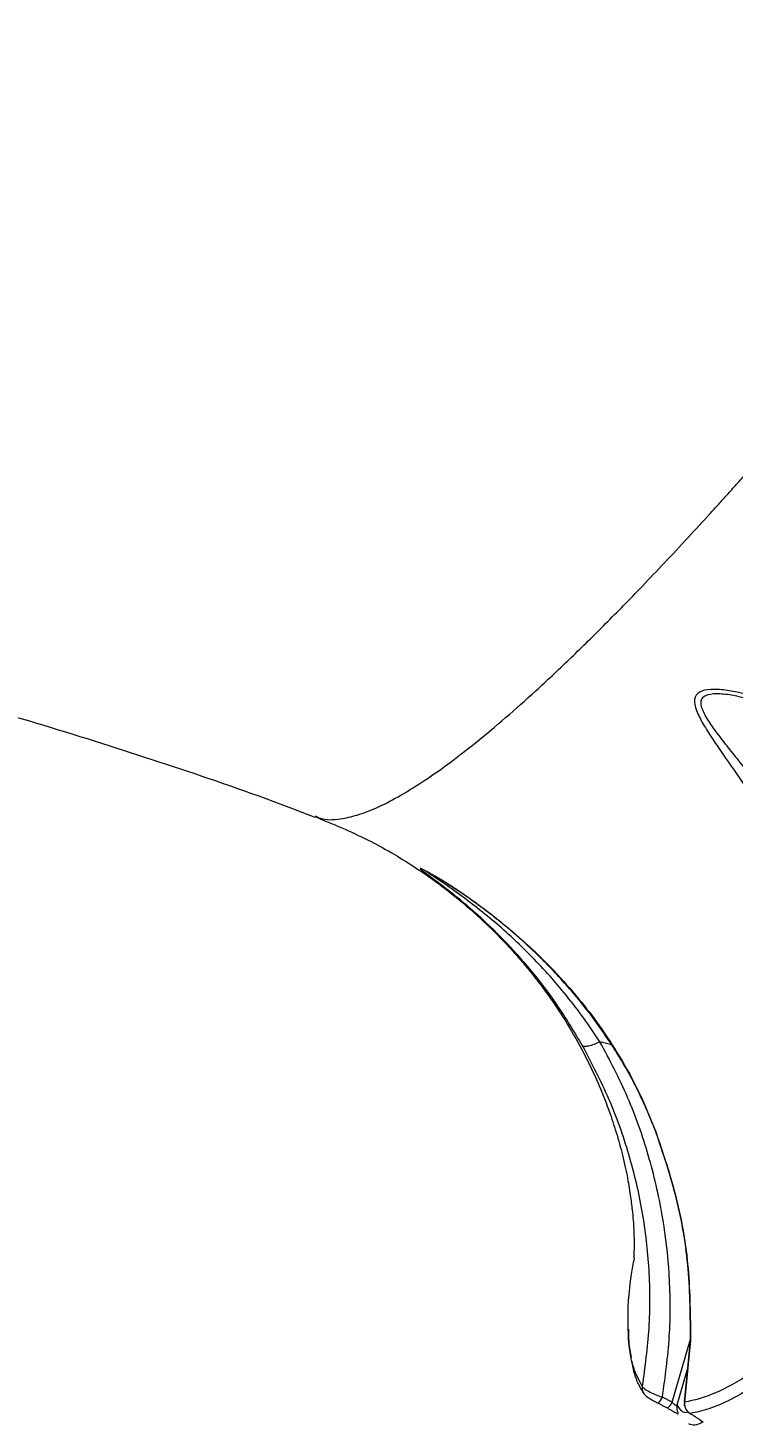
# Model space of a CAD drawing. Header units: millimetres. Extents: x -5609 to 5139, y -3980 to 3221.
# Drawn here: x 1406.3 to 1471.6, y -238.5 to -109.2 of the extents above; entities that cross this region are included whole.
import ezdxf

# ---------------------------------------------------------------- set-up
doc = ezdxf.new("R2010")
doc.units = ezdxf.units.MM
for name, color, linetype in [('DIKOM_ОБЪЕКТ', 7, 'Continuous'), ('DIKOM_РАЗМЕР_ЗОНА', 7, 'Continuous'), ('DIKOM_РАЗМЕР_ОБЪЕКТА', 7, 'Continuous')]:
    doc.layers.add(name, color=color, linetype=linetype)
doc.styles.add('style1', font='arial.ttf', dxfattribs={"width": 0.8})
doc.dimstyles.new('1-50', dxfattribs={"dimtxt": 300, "dimasz": 200, "dimexe": 100, "dimexo": 0, "dimgap": 100, "dimtad": 1, "dimtxsty": 'style1', "dimcen": 200, "dimclrd": 7, "dimclre": 7, "dimclrt": 7, "dimadec": 1, "dimazin": 2, "dimtfac": 1, "dimtmove": 0, "dimatfit": 2, "dimfxl": 0, "dimlwd": 25, "dimlwe": 18, "dimarcsym": 0})

# ---------------------------------------------------------------- blocks, each defined once
blk = doc.blocks.new('A$Cc336a1e3')
at = {"color": 8, "linetype": 'Continuous', "lineweight": 15}
for p, q in [((4280.52, 1069.44), (4279.42, 1069.74)), ((4286.1, 1036.34), (4287.79, 1042.18)), ((4287.27, 1036.33), (4287.25, 1036.34)), ((4288.25, 1034.98), (4288.18, 1035.05))]:
    blk.add_line(p, q, dxfattribs=at)
at = {"color": 7, "linetype": 'Continuous', "lineweight": 15}
for p, q in [((4287.8, 1042.06), (4287.2, 1036.03)), ((4287.25, 1036.34), (4287.8, 1042.06)), ((4286.57, 1036.11), (4287.53, 1039.41)), ((4283.47, 1037.16), (4283.5, 1037.1)), ((4283.74, 1036.86), (4283.85, 1036.8)), ((4286.1, 1036.34), (4285.2, 1036.82)), ((4285.66, 1035.79), (4284.77, 1036.26))]:
    blk.add_line(p, q, dxfattribs=at)
at = {"color": 7, "linetype": 'Continuous', "lineweight": 15, "flags": 128}
blk.add_lwpolyline([(4284.8, 1036.26), (4284.79, 1036.26), (4284.77, 1036.26)], dxfattribs=at)
at = {"color": 8, "linetype": 'Continuous', "lineweight": 15}
for centre, radius, start, end in [((4284.31, 1037.68), 0.991, 171.4319, 211.5556), ((4283.7, 1037.49), 1.65, 311.635, 335.7585), ((4287.53, 1035.84), 0.996, 164.5696, 208.0799)]:
    blk.add_arc(centre, radius, start, end, dxfattribs=at)
at = {"color": 7, "linetype": 'Continuous', "lineweight": 15}
for centre, radius, start, end in [((4284.98, 1036.77), 1.19, 304.7916, 338.9797), ((4288.24, 1036.19), 1, 171.7365, 241.817)]:
    blk.add_arc(centre, radius, start, end, dxfattribs=at)
for points, knots in [([(4108, 1230.36), (4109.99, 1230.35), (4113.65, 1230.33), (4118.63, 1230.25), (4122.63, 1230.15), (4125.89, 1230.06), (4131.62, 1229.86), (4143.18, 1229.32), (4159.88, 1228.09), (4178.84, 1226.06), (4198.15, 1223.38), (4218.5, 1219.85), (4239.83, 1215.32), (4262.91, 1209.53), (4287.61, 1202.21), (4313.8, 1193.08), (4336.6, 1183.9), (4356.15, 1175.12), (4368.71, 1169), (4377.25, 1164.62), (4381.75, 1162.27), (4385.7, 1160.15), (4389.54, 1158.07), (4393.76, 1155.73), (4399.08, 1152.73), (4402.96, 1150.46), (4405.08, 1149.22)], [0, 0, 0, 0, 0.019189, 0.035164, 0.047916, 0.057574, 0.066534, 0.103041, 0.168836, 0.227582, 0.286329, 0.356264, 0.426199, 0.496133, 0.585138, 0.674143, 0.763147, 0.821893, 0.880639, 0.897872, 0.914473, 0.929662, 0.941081, 0.95662, 0.976265, 1, 1, 1, 1]), ([(4180.28, 1110.41), (4181.92, 1110.13), (4187.23, 1109.21), (4196.17, 1107.34), (4207.06, 1104.83), (4217.88, 1102.01), (4228.62, 1098.9), (4239.26, 1095.5), (4247.4, 1092.71), (4251.95, 1090.97), (4253.02, 1090.56)], [0, 0, 0, 0, 0.065968, 0.213833, 0.36175, 0.509721, 0.657754, 0.805858, 0.954037, 1, 1, 1, 1]), ([(4315.36, 1077.6), (4315.1, 1078.99), (4314.57, 1081.75), (4313.04, 1085.57), (4311.07, 1089), (4308.73, 1092.02), (4306.11, 1094.65), (4303.28, 1096.92), (4300.28, 1098.85), (4297.18, 1100.44), (4294.03, 1101.66), (4291.45, 1102.31), (4289.63, 1102.43), (4288.55, 1102.21), (4288.06, 1101.53), (4288.29, 1100.45), (4288.94, 1099.19), (4290.09, 1097.38), (4291.8, 1094.94), (4293.96, 1091.81), (4295.38, 1089.56), (4296.09, 1088.44)], [0, 0, 0, 0, 0.061879, 0.123712, 0.185304, 0.247289, 0.30899, 0.371186, 0.433624, 0.496017, 0.558969, 0.622457, 0.654396, 0.686594, 0.718776, 0.750805, 0.782582, 0.813975, 0.876398, 0.938125, 1, 1, 1, 1]), ([(4253.02, 1090.6), (4254.68, 1089.91), (4257.83, 1088.62), (4262.04, 1086.15), (4265.51, 1083.66), (4268.24, 1081.33), (4270.28, 1079.31), (4271.73, 1077.72), (4272.8, 1076.45), (4274.02, 1074.91), (4275.46, 1072.9), (4277.05, 1070.34), (4278.39, 1067.8), (4279.44, 1065.48), (4280.24, 1063.44), (4280.89, 1061.48), (4281.48, 1059.41), (4281.93, 1057.38), (4282.23, 1055.59), (4282.4, 1054.19), (4282.5, 1053.16), (4282.54, 1052.41), (4282.56, 1051.84), (4282.58, 1051.37), (4282.58, 1050.91), (4282.57, 1050.52), (4282.56, 1050.13), (4282.55, 1049.83), (4282.55, 1049.67), (4282.55, 1049.69), (4282.55, 1049.7)], [0, 0, 0, 0, 0.06054, 0.11462, 0.161647, 0.201461, 0.233336, 0.257073, 0.273918, 0.290825, 0.32712, 0.36515, 0.405686, 0.439739, 0.468889, 0.502223, 0.541302, 0.584652, 0.623683, 0.657125, 0.685999, 0.715595, 0.734878, 0.75476, 0.77747, 0.809911, 0.852625, 0.90567, 0.969116, 1, 1, 1, 1]), ([(4284.57, 1061.46), (4284.02, 1062.79), (4282.91, 1065.45), (4280.78, 1069.14), (4278.41, 1072.54), (4275.81, 1075.63), (4273.05, 1078.42), (4270.18, 1080.91), (4267.28, 1083.09), (4264.94, 1084.61), (4263.42, 1085.5), (4262.7, 1085.86), (4262.79, 1085.73), (4263.63, 1085.12), (4264.96, 1084.13), (4266.59, 1082.83), (4268.56, 1081.11), (4270.83, 1078.89), (4273.3, 1076.06), (4275.66, 1072.92), (4277.07, 1070.57), (4277.78, 1069.39)], [0, 0, 0, 0, 0.061813, 0.123234, 0.185109, 0.24696, 0.308668, 0.370881, 0.433711, 0.496692, 0.528516, 0.560944, 0.593292, 0.62553, 0.667936, 0.709985, 0.75158, 0.813903, 0.876202, 0.937977, 1, 1, 1, 1]), ([(4264.3, 1085.02), (4264.58, 1084.86), (4265.2, 1084.49), (4266.37, 1083.72), (4267.65, 1082.82), (4268.92, 1081.88), (4270.22, 1080.86), (4271.63, 1079.7), (4273.29, 1078.21), (4275.31, 1076.2), (4277.39, 1073.85), (4279.42, 1071.21), (4281.3, 1068.32), (4283.11, 1065.07), (4284.07, 1062.66), (4284.55, 1061.47)], [0, 0, 0, 0, 0.048504, 0.107662, 0.16123, 0.222728, 0.272864, 0.326529, 0.39746, 0.485568, 0.591102, 0.682205, 0.782364, 0.891752, 1, 1, 1, 1]), ([(4279.42, 1069.74), (4279.23, 1069.65), (4278.84, 1069.47), (4278.5, 1069.37), (4278.32, 1069.33), (4278.24, 1069.32), (4278.09, 1069.3), (4277.89, 1069.3), (4277.82, 1069.36), (4277.78, 1069.39)], [0, 0, 0, 0, 0.237885, 0.498965, 0.503261, 0.538789, 0.638437, 0.795273, 1, 1, 1, 1]), ([(4277.78, 1069.39), (4278.63, 1067.76), (4280.34, 1064.51), (4282.16, 1059.33), (4283.41, 1054.02), (4284.02, 1048.62), (4284.06, 1043.19), (4283.57, 1039.62), (4283.33, 1037.83)], [0, 0, 0, 0, 0.166817, 0.332821, 0.500027, 0.666976, 0.833001, 1, 1, 1, 1]), ([(4279.42, 1069.74), (4279.42, 1069.74), (4279.42, 1069.74), (4279.42, 1069.74), (4279.42, 1069.74), (4279.42, 1069.74)], [0, 0, 0, 0, 0.228028, 0.468271, 1, 1, 1, 1]), ([(4285.2, 1036.82), (4285.46, 1038.68), (4285.97, 1042.41), (4285.93, 1048.07), (4285.29, 1053.7), (4283.99, 1059.24), (4282.1, 1064.64), (4280.32, 1068.04), (4279.42, 1069.74)], [0, 0, 0, 0, 0.166914, 0.332967, 0.499788, 0.667004, 0.833165, 1, 1, 1, 1]), ([(4284.52, 1061.59), (4285.23, 1059.49), (4286.65, 1055.31), (4287.75, 1048.72), (4287.78, 1044.29), (4287.8, 1042.06)], [0, 0, 0, 0, 0.332823, 0.665327, 1, 1, 1, 1]), ([(4287.8, 1042.06), (4287.78, 1044.27), (4287.76, 1048.67), (4286.67, 1055.22), (4285.27, 1059.38), (4284.57, 1061.46)], [0, 0, 0, 0, 0.334674, 0.66721, 1, 1, 1, 1]), ([(4283.33, 1037.83), (4282.95, 1038.54), (4282.2, 1039.97), (4281.95, 1043.57), (4282.07, 1046.8), (4282.51, 1049.2), (4282.61, 1049.7)], [0, 0, 0, 0, 0.306965, 0.612999, 0.919034, 1, 1, 1, 1]), ([(4301.75, 1045.62), (4300.22, 1044.28), (4297.16, 1041.61), (4293.29, 1038.86), (4289.9, 1036.96), (4288.13, 1036.54), (4287.25, 1036.34)], [0, 0, 0, 0, 0.250341, 0.499995, 0.749651, 1, 1, 1, 1]), ([(4302.28, 1044.6), (4301.21, 1043.65), (4299.11, 1041.79), (4296.34, 1039.62), (4293.8, 1037.86), (4291.52, 1036.55), (4289.47, 1035.65), (4288.33, 1035.42), (4287.77, 1035.31)], [0, 0, 0, 0, 0.173341, 0.340008, 0.5, 0.671099, 0.837767, 1, 1, 1, 1]), ([(4282.07, 1043.12), (4282.06, 1042.72), (4282.05, 1041.7), (4282.22, 1040.95), (4282.32, 1040.49)], [0, 0, 0, 0, 0.385548, 1, 1, 1, 1]), ([(4282.38, 1040.14), (4282.42, 1039.81), (4282.47, 1039.35), (4282.63, 1038.88), (4282.73, 1038.58), (4282.84, 1038.3), (4282.99, 1037.98), (4283.19, 1037.58), (4283.36, 1037.32), (4283.46, 1037.16)], [0, 0, 0, 0, 0.258951, 0.358719, 0.457577, 0.553898, 0.655973, 0.802962, 1, 1, 1, 1]), ([(4283.33, 1037.83), (4283.37, 1037.76), (4283.44, 1037.64), (4283.88, 1037.37), (4284.5, 1037.07), (4284.97, 1036.9), (4285.2, 1036.82)], [0, 0, 0, 0, 0.250454, 0.503311, 0.754229, 1, 1, 1, 1]), ([(4283.5, 1037.1), (4283.55, 1037.05), (4283.66, 1036.93), (4283.94, 1036.74), (4284.33, 1036.51), (4284.64, 1036.34), (4284.8, 1036.26)], [0, 0, 0, 0, 0.234139, 0.475631, 0.728806, 1, 1, 1, 1]), ([(4285.69, 1035.78), (4285.78, 1035.73), (4285.96, 1035.63), (4286.22, 1035.49), (4286.43, 1035.38), (4286.58, 1035.3), (4286.67, 1035.25), (4286.69, 1035.26), (4286.7, 1035.26)], [0, 0, 0, 0, 0.200184, 0.388635, 0.564039, 0.72586, 0.875695, 1, 1, 1, 1]), ([(4286.1, 1036.34), (4286.12, 1036.31), (4286.17, 1036.26), (4286.25, 1036.18), (4286.33, 1036.12), (4286.41, 1036.07), (4286.47, 1036.05), (4286.54, 1036.05), (4286.56, 1036.08), (4286.57, 1036.11)], [0, 0, 0, 0, 0.132168, 0.250011, 0.378034, 0.501208, 0.620457, 0.750533, 1, 1, 1, 1]), ([(4287.25, 1036.34), (4287.24, 1036.28), (4287.23, 1036.15), (4287.24, 1036.02), (4287.27, 1035.97), (4287.27, 1035.96)], [0, 0, 0, 0, 0.461866, 0.952855, 1, 1, 1, 1]), ([(4288.25, 1034.98), (4288.17, 1035.02), (4288.02, 1035.11), (4287.86, 1035.22), (4287.76, 1035.29), (4287.77, 1035.3), (4287.77, 1035.31)], [0, 0, 0, 0, 0.250621, 0.5002, 0.750188, 1, 1, 1, 1]), ([(4288.25, 1034.98), (4288.36, 1034.92), (4288.57, 1034.8), (4288.79, 1034.65), (4288.94, 1034.55), (4288.94, 1034.52), (4288.94, 1034.51)], [0, 0, 0, 0, 0.250253, 0.500102, 0.750118, 1, 1, 1, 1])]:
    blk.add_open_spline(points, degree=3, knots=knots, dxfattribs=at)
at = {"color": 8, "linetype": 'Continuous', "lineweight": 15}
for points, knots in [([(4253.06, 1090.66), (4253.21, 1090.59), (4253.83, 1090.25), (4255.15, 1090.31), (4256.92, 1090.69), (4258.7, 1091.37), (4260.7, 1092.38), (4262.89, 1093.73), (4265.28, 1095.39), (4267.87, 1097.39), (4270.6, 1099.67), (4273.5, 1102.25), (4276.52, 1105.09), (4279.72, 1108.23), (4282.6, 1111.17), (4285.15, 1113.85), (4287.25, 1116.08), (4288.95, 1117.94), (4290.21, 1119.32), (4291.06, 1120.27), (4291.96, 1121.27), (4292.9, 1122.32), (4293.88, 1123.42), (4295.26, 1125), (4297.14, 1127.15), (4299.49, 1129.89), (4302.01, 1132.85), (4304.54, 1135.86), (4307.05, 1138.9), (4309.53, 1141.92), (4312.36, 1145.41), (4315.6, 1149.46), (4319.25, 1154.07), (4322.93, 1158.77), (4325.46, 1162.05), (4326.7, 1163.66)], [0, 0, 0, 0, 0.018812, 0.079998, 0.123333, 0.167223, 0.211022, 0.254942, 0.299207, 0.342662, 0.387146, 0.429042, 0.472181, 0.514407, 0.557013, 0.581745, 0.607837, 0.631761, 0.641103, 0.650804, 0.660863, 0.67128, 0.682057, 0.69319, 0.7165, 0.742656, 0.76735, 0.794246, 0.819255, 0.841914, 0.866718, 0.900577, 0.933193, 0.967285, 1, 1, 1, 1]), ([(4297.48, 1088.92), (4297.1, 1089.46), (4296.57, 1090.2), (4295.93, 1091.07), (4295.54, 1091.58), (4295.08, 1092.19), (4294.56, 1092.87), (4293.97, 1093.63), (4293.4, 1094.35), (4292.64, 1095.31), (4291.71, 1096.47), (4290.65, 1097.82), (4289.69, 1099.1), (4289.07, 1100.1), (4288.8, 1100.8), (4288.75, 1101.25), (4288.87, 1101.6), (4289.29, 1101.92), (4290, 1102.02), (4290.87, 1101.98), (4291.93, 1101.84), (4292.84, 1101.6), (4293.49, 1101.43)], [0, 0, 0, 0, 0.07694, 0.104657, 0.126669, 0.153592, 0.194623, 0.229933, 0.269949, 0.306132, 0.382388, 0.458716, 0.534049, 0.608669, 0.646759, 0.68191, 0.718009, 0.754575, 0.828492, 0.864306, 0.904049, 1, 1, 1, 1]), ([(4279.42, 1069.74), (4278.92, 1070.48), (4277.93, 1071.96), (4276.3, 1074.06), (4274.63, 1076.02), (4272.83, 1077.92), (4271.04, 1079.64), (4269.18, 1081.25), (4267.4, 1082.66), (4265.68, 1083.92), (4264.45, 1084.76), (4263.77, 1085.21), (4263.44, 1085.44), (4263.36, 1085.5), (4263.33, 1085.54)], [0, 0, 0, 0, 0.097154, 0.195086, 0.297346, 0.390968, 0.502039, 0.596313, 0.696807, 0.795917, 0.892208, 0.930319, 0.964448, 1, 1, 1, 1]), ([(4287.61, 1035.44), (4287.53, 1035.41), (4287.08, 1035.26), (4286.8, 1035.72), (4286.57, 1036.11)], [0, 0, 0, 0, 0.181543, 1, 1, 1, 1]), ([(4288.94, 1034.51), (4288.68, 1034.37), (4288.19, 1034.11), (4287.82, 1034.27), (4287.65, 1034.34)], [0, 0, 0, 0, 0.538247, 1, 1, 1, 1]), ([(4288.94, 1034.51), (4288.85, 1034.57), (4288.74, 1034.62), (4288.68, 1034.72), (4288.68, 1034.72)], [0, 0, 0, 0, 0.960377, 1, 1, 1, 1])]:
    blk.add_open_spline(points, degree=3, knots=knots, dxfattribs=at)
blk = doc.blocks.new('*D2')
at = {"layer": 'Defpoints', "color": 0, "transparency": 16777216}
for p in [(-5158.5, 3221.44), (639.33, 3221.44), (2080.28, -2772.9)]:
    blk.add_point(p, dxfattribs=at)
at = {"layer": 'DIKOM_РАЗМЕР_ЗОНА', "color": 7, "lineweight": 18, "transparency": 16777216}
for p, q in [((639.33, 3221.44), (-5258.5, 3221.44)), ((2080.28, -2772.9), (-5258.5, -2772.9))]:
    blk.add_line(p, q, dxfattribs=at)
at = {"layer": 'DIKOM_РАЗМЕР_ЗОНА', "color": 7, "lineweight": 25, "transparency": 16777216}
blk.add_line((-5158.5, -2572.9), (-5158.5, 3021.44), dxfattribs=at)
at = {"layer": 'DIKOM_РАЗМЕР_ЗОНА', "color": 7, "transparency": 16777216}
for points in [[(-5191.83, 3021.44), (-5125.17, 3021.44), (-5158.5, 3221.44)], [(-5191.83, -2572.9), (-5125.17, -2572.9), (-5158.5, -2772.9)]]:
    blk.add_solid(points, dxfattribs=at)
at = {"layer": 'DIKOM_РАЗМЕР_ЗОНА', "color": 7, "transparency": 16777216, "insert": (-5411.67, 224.27), "char_height": 300, "attachment_point": 5, "rotation": 90, "style": 'style1'}
blk.add_mtext('6000', dxfattribs=at)
blk = doc.blocks.new('*D3')
at = {"layer": 'Defpoints', "color": 0, "transparency": 16777216}
for p in [(3639.92, 380.08), (-2820.17, -123), (3639.92, -3311)]:
    blk.add_point(p, dxfattribs=at)
at = {"layer": 'DIKOM_РАЗМЕР_ОБЪЕКТА', "color": 7, "lineweight": 18, "transparency": 16777216}
for p, q in [((3639.92, 380.08), (3639.92, -3411)), ((-2820.17, -123), (-2820.17, -3411))]:
    blk.add_line(p, q, dxfattribs=at)
at = {"layer": 'DIKOM_РАЗМЕР_ОБЪЕКТА', "color": 7, "lineweight": 25, "transparency": 16777216}
blk.add_line((-2620.17, -3311), (3439.92, -3311), dxfattribs=at)
at = {"layer": 'DIKOM_РАЗМЕР_ОБЪЕКТА', "color": 7, "transparency": 16777216}
for points in [[(-2620.17, -3277.67), (-2620.17, -3344.33), (-2820.17, -3311)], [(3439.92, -3277.67), (3439.92, -3344.33), (3639.92, -3311)]]:
    blk.add_solid(points, dxfattribs=at)
at = {"layer": 'DIKOM_РАЗМЕР_ОБЪЕКТА', "color": 7, "transparency": 16777216, "insert": (300, -3057.83), "char_height": 300, "attachment_point": 5, "style": 'style1'}
blk.add_mtext('6450', dxfattribs=at)

msp = doc.modelspace()

# ---------------------------------------------------------------- block references
at = {"layer": 'DIKOM_ОБЪЕКТ'}
msp.add_blockref('A$Cc336a1e3', (-2820.166, -1272.903), dxfattribs=at)

# ---------------------------------------------------------------- dimensions: what is measured, and where the dimension line sits
at = {"layer": 'DIKOM_РАЗМЕР_ЗОНА'}
dim = msp.add_linear_dim(base=(-5158.5, 3221.444), p1=(2080.276, -2772.903), p2=(639.334, 3221.444), angle=90, text='6000', dimstyle='1-50', dxfattribs=at)
dim.commit()
dim.dimension.update_dxf_attribs({"geometry": '*D2', "text_midpoint": (-5158.5, 224.27), "dimtype": 160})
at = {"layer": 'DIKOM_РАЗМЕР_ОБЪЕКТА'}
dim = msp.add_linear_dim(base=(3639.915, -3311), p1=(-2820.166, -123), p2=(3639.915, 380.085), text='6450', dimstyle='1-50', dxfattribs=at)
dim.commit()
dim.dimension.update_dxf_attribs({"geometry": '*D3', "text_midpoint": (300, -3311), "dimtype": 160})

doc.saveas('drawing.dxf')
